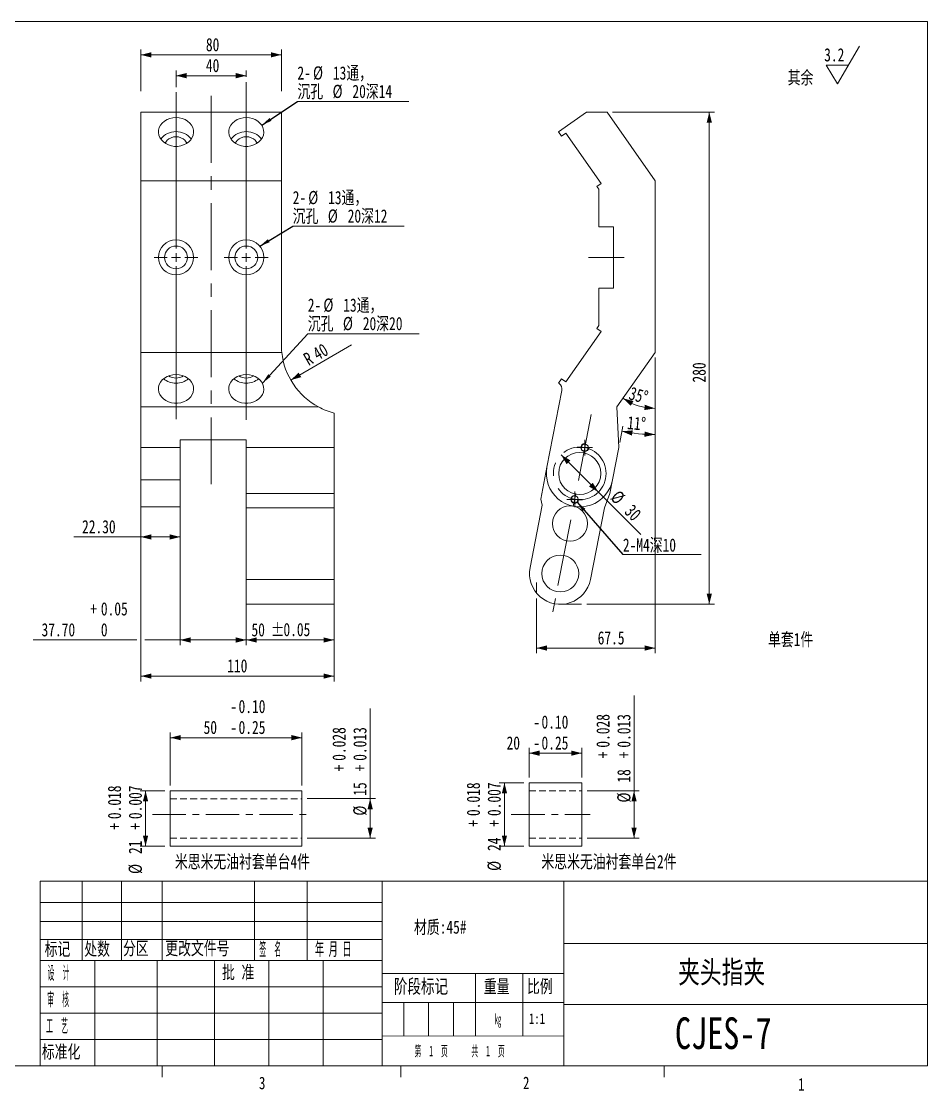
# Model space of a CAD drawing. Header units: millimetres. Extents: x 8 to 270, y 5 to 208.
# Drawn here: x 98 to 270, y 5.2 to 208.1 of the extents above; entities that cross this region are included whole.
import ezdxf

# ---------------------------------------------------------------- set-up
doc = ezdxf.new("R2010")
doc.units = ezdxf.units.MM
for name, pattern in [('CENTER', [10.16, 6.35, -1.27, 1.27, -1.27]), ('CENTERX2', [20.32, 12.7, -2.54, 2.54, -2.54]), ('HIDDEN', [1.905, 1.27, -0.635])]:
    doc.linetypes.add(name, pattern=pattern)
doc.styles.add('SLDTEXTSTYLE0', font='TXT', dxfattribs={"width": 0.75})
doc.styles.add('SLDTEXTSTYLE6', font='TXT', dxfattribs={"width": 0.5})
doc.styles.add('SLDTEXTSTYLE7', font='TXT', dxfattribs={"width": 0.375})
doc.styles.add('SLDTEXTSTYLE8', font='TXT', dxfattribs={"width": 0.458333})
doc.dimstyles.new('SLDDIMSTYLE0', dxfattribs={"dimtxt": 2.5, "dimasz": 2, "dimexe": 0, "dimexo": 0.0625, "dimtad": 1, "dimtoh": 1, "dimlfac": 2, "dimzin": 12, "dimdsep": 46, "dimtxsty": 'SLDTEXTSTYLE0', "dimsah": 1, "dimcen": 0.09, "dimadec": 0, "dimazin": 0, "dimtol": 1, "dimtp": -0.1, "dimtm": 0.25, "dimtfac": 1, "dimtofl": 0, "dimtmove": 0, "dimatfit": 3, "dimfxl": 1, "dimtolj": 1, "dimtzin": 0, "dimarcsym": 0})
doc.dimstyles.new('SLDDIMSTYLE1', dxfattribs={"dimtxt": 2.5, "dimasz": 2, "dimexe": 0, "dimexo": 0.0625, "dimtad": 1, "dimtoh": 1, "dimdec": 3, "dimlfac": 2, "dimzin": 12, "dimdsep": 46, "dimtxsty": 'SLDTEXTSTYLE0', "dimsah": 1, "dimcen": 0.09, "dimadec": 0, "dimazin": 0, "dimtol": 1, "dimtp": 0.018, "dimtm": -0.007, "dimtfac": 1, "dimtdec": 3, "dimtofl": 0, "dimtmove": 0, "dimatfit": 3, "dimfxl": 1, "dimtolj": 1, "dimarcsym": 0})
doc.dimstyles.new('SLDDIMSTYLE11', dxfattribs={"dimtxt": 2.5, "dimasz": 2, "dimexe": 0, "dimexo": 0.0625, "dimtad": 1, "dimtoh": 1, "dimlfac": 3, "dimzin": 4, "dimdsep": 46, "dimtxsty": 'SLDTEXTSTYLE0', "dimsah": 1, "dimcen": 0.09, "dimadec": 0, "dimazin": 0, "dimtfac": 1, "dimtofl": 0, "dimtmove": 0, "dimatfit": 3, "dimfxl": 1, "dimtolj": 1, "dimtzin": 12, "dimarcsym": 0})
doc.dimstyles.new('SLDDIMSTYLE15', dxfattribs={"dimtxt": 2.5, "dimasz": 2, "dimexe": 0, "dimexo": 0.0625, "dimtad": 1, "dimtoh": 1, "dimlfac": 3, "dimzin": 12, "dimdsep": 46, "dimtxsty": 'SLDTEXTSTYLE0', "dimsah": 1, "dimcen": 0.09, "dimadec": 0, "dimazin": 0, "dimtfac": 1, "dimtofl": 0, "dimtmove": 0, "dimatfit": 3, "dimfxl": 1, "dimtolj": 1, "dimtzin": 12, "dimarcsym": 0})
doc.dimstyles.new('SLDDIMSTYLE16', dxfattribs={"dimtxt": 2.5, "dimasz": 2, "dimexe": 0, "dimexo": 0.0625, "dimtad": 1, "dimtoh": 1, "dimlfac": 3, "dimzin": 4, "dimdsep": 46, "dimtxsty": 'SLDTEXTSTYLE0', "dimsah": 1, "dimcen": 0.09, "dimadec": 0, "dimazin": 0, "dimtol": 1, "dimtp": 0.05, "dimtfac": 1, "dimtofl": 0, "dimtmove": 0, "dimatfit": 3, "dimfxl": 1, "dimtolj": 1, "dimarcsym": 0})
doc.dimstyles.new('SLDDIMSTYLE17', dxfattribs={"dimtxt": 2, "dimasz": 2, "dimexe": 0, "dimexo": 0.0625, "dimgap": 0.5, "dimtad": 0, "dimtih": 1, "dimtoh": 1, "dimdec": 0, "dimzin": 0, "dimdsep": 46, "dimtxsty": 'Standard', "dimsah": 1, "dimcen": 0.09, "dimadec": 0, "dimazin": 0, "dimtfac": 1, "dimtdec": 0, "dimtofl": 0, "dimtmove": 0, "dimatfit": 3, "dimfxl": 1, "dimtolj": 1, "dimtzin": 0, "dimarcsym": 0})
doc.dimstyles.new('SLDDIMSTYLE18', dxfattribs={"dimtxt": 2.5, "dimasz": 2, "dimexe": 0, "dimexo": 0.0625, "dimtad": 1, "dimtoh": 1, "dimlfac": 3, "dimzin": 12, "dimdsep": 46, "dimtxsty": 'SLDTEXTSTYLE0', "dimsah": 1, "dimcen": 0.09, "dimadec": 0, "dimazin": 0, "dimtfac": 1, "dimtmove": 0, "dimatfit": 3, "dimfxl": 1, "dimtolj": 1, "dimtzin": 12, "dimarcsym": 0})
doc.dimstyles.new('SLDDIMSTYLE2', dxfattribs={"dimtxt": 2.5, "dimasz": 2, "dimexe": 0, "dimexo": 0.0625, "dimtad": 1, "dimtoh": 1, "dimdec": 3, "dimlfac": 2, "dimzin": 12, "dimdsep": 46, "dimtxsty": 'SLDTEXTSTYLE0', "dimsah": 1, "dimcen": 0.09, "dimadec": 0, "dimazin": 0, "dimtol": 1, "dimtp": 0.028, "dimtm": -0.013, "dimtfac": 1, "dimtdec": 3, "dimtofl": 0, "dimtmove": 0, "dimatfit": 3, "dimfxl": 1, "dimtolj": 1, "dimarcsym": 0})
doc.dimstyles.new('SLDDIMSTYLE3', dxfattribs={"dimtxt": 2.5, "dimasz": 2, "dimexe": 0, "dimexo": 0.0625, "dimtad": 1, "dimtoh": 1, "dimdec": 1, "dimlfac": 3, "dimzin": 12, "dimdsep": 46, "dimtxsty": 'SLDTEXTSTYLE0', "dimsah": 1, "dimcen": 0.09, "dimadec": 0, "dimazin": 0, "dimtfac": 1, "dimtdec": 1, "dimtofl": 0, "dimtmove": 0, "dimatfit": 3, "dimfxl": 1, "dimtolj": 1, "dimtzin": 12, "dimarcsym": 0})
doc.dimstyles.new('SLDDIMSTYLE5', dxfattribs={"dimtxt": 2.5, "dimasz": 2, "dimexe": 0, "dimexo": 0.0625, "dimtad": 1, "dimtoh": 1, "dimlfac": 3, "dimzin": 12, "dimdsep": 46, "dimtxsty": 'SLDTEXTSTYLE0', "dimsah": 1, "dimcen": 0.09, "dimadec": 0, "dimazin": 0, "dimtfac": 1, "dimtofl": 0, "dimtmove": 0, "dimatfit": 3, "dimfxl": 1, "dimtolj": 1, "dimtzin": 12, "dimarcsym": 0})
doc.dimstyles.new('SLDDIMSTYLE7', dxfattribs={"dimtxt": 2.5, "dimasz": 2, "dimexe": 0, "dimexo": 0.0625, "dimtad": 1, "dimtoh": 1, "dimdec": 4, "dimlfac": 3, "dimzin": 12, "dimdsep": 46, "dimtxsty": 'SLDTEXTSTYLE0', "dimsah": 1, "dimcen": 0.09, "dimazin": 0, "dimtfac": 1, "dimtofl": 0, "dimtmove": 0, "dimatfit": 3, "dimfxl": 1, "dimtolj": 1, "dimtzin": 12, "dimarcsym": 0})

# ---------------------------------------------------------------- blocks, each defined once
blk = doc.blocks.new('*D4')
at = {"color": 7, "linetype": 'Continuous', "lineweight": 0}
for p, q in [((126.22, 63.13), (126.22, 73.2)), ((151.22, 63.13), (151.22, 73.2)), ((126.22, 72.2), (151.22, 72.2))]:
    blk.add_line(p, q, dxfattribs=at)
for points in [[(126.22, 72.2), (128.22, 71.7), (128.22, 72.7)], [(151.22, 72.2), (149.22, 72.7), (149.22, 71.7)]]:
    blk.add_solid(points, dxfattribs=at)
at = {"color": 7, "linetype": 'Continuous', "lineweight": 0, "char_height": 2.5, "attachment_point": 1, "style": 'SLDTEXTSTYLE0'}
for s, insert in [('0.10', (139.19, 79.37)), ('-', (137.62, 79.37)), ('50', (132.55, 75.4)), ('0.25', (139.19, 75.4)), ('-', (137.62, 75.4))]:
    blk.add_mtext(s, dxfattribs=dict(at, insert=insert))
blk = doc.blocks.new('*D5')
at = {"color": 7, "linetype": 'Continuous', "lineweight": 0}
for p, q in [((125.22, 62.13), (120.53, 62.13)), ((121.53, 62.13), (121.53, 51.63)), ((125.22, 51.63), (120.53, 51.63))]:
    blk.add_line(p, q, dxfattribs=at)
for points in [[(121.53, 62.13), (121.03, 60.13), (122.03, 60.13)], [(121.53, 51.63), (122.03, 53.63), (121.03, 53.63)]]:
    blk.add_solid(points, dxfattribs=at)
at = {"color": 7, "linetype": 'Continuous', "lineweight": 0, "char_height": 2.5, "attachment_point": 1, "rotation": 90, "style": 'SLDTEXTSTYLE0'}
for s, insert in [('0.018', (114.37, 56.75)), ('0.007', (118.33, 56.75)), ('+', (114.37, 54.73)), ('+', (118.33, 54.73)), ('21', (118.33, 50.12)), ('%%c', (118.33, 46.35))]:
    blk.add_mtext(s, dxfattribs=dict(at, insert=insert))
blk = doc.blocks.new('*D6')
at = {"color": 7, "linetype": 'Continuous', "lineweight": 0}
for p, q in [((164.17, 60.63), (164.17, 77.71)), ((152.22, 60.63), (165.17, 60.63)), ((164.17, 60.63), (164.17, 53.13)), ((152.22, 53.13), (165.17, 53.13))]:
    blk.add_line(p, q, dxfattribs=at)
for points in [[(164.17, 60.63), (163.67, 58.63), (164.67, 58.63)], [(164.17, 53.13), (164.67, 55.13), (163.67, 55.13)]]:
    blk.add_solid(points, dxfattribs=at)
at = {"color": 7, "linetype": 'Continuous', "lineweight": 0, "char_height": 2.5, "attachment_point": 1, "rotation": 90, "style": 'SLDTEXTSTYLE0'}
for s, insert in [('0.028', (157.01, 67.81)), ('0.013', (160.97, 67.81)), ('+', (157.01, 65.79)), ('+', (160.97, 65.79)), ('15', (160.97, 61.18)), ('%%c', (160.97, 57.41))]:
    blk.add_mtext(s, dxfattribs=dict(at, insert=insert))
blk = doc.blocks.new('*D7')
at = {"color": 7, "linetype": 'Continuous', "lineweight": 0}
for p, q in [((194.35, 64.63), (194.35, 70.26)), ((194.35, 69.26), (204.35, 69.26)), ((204.35, 64.63), (204.35, 70.26))]:
    blk.add_line(p, q, dxfattribs=at)
for points in [[(194.35, 69.26), (196.35, 68.76), (196.35, 69.76)], [(204.35, 69.26), (202.35, 69.76), (202.35, 68.76)]]:
    blk.add_solid(points, dxfattribs=at)
at = {"color": 7, "linetype": 'Continuous', "lineweight": 0, "char_height": 2.5, "attachment_point": 1, "style": 'SLDTEXTSTYLE0'}
for s, insert in [('0.10', (196.7, 76.42)), ('-', (195.14, 76.42)), ('20', (190.07, 72.45)), ('-', (195.14, 72.45)), ('0.25', (196.7, 72.45))]:
    blk.add_mtext(s, dxfattribs=dict(at, insert=insert))
blk = doc.blocks.new('*D8')
at = {"color": 7, "linetype": 'Continuous', "lineweight": 0}
for p, q in [((193.35, 63.63), (188.66, 63.63)), ((189.66, 63.63), (189.66, 51.63)), ((193.35, 51.63), (188.66, 51.63))]:
    blk.add_line(p, q, dxfattribs=at)
for points in [[(189.66, 63.63), (189.16, 61.63), (190.16, 61.63)], [(189.66, 51.63), (190.16, 53.63), (189.16, 53.63)]]:
    blk.add_solid(points, dxfattribs=at)
at = {"color": 7, "linetype": 'Continuous', "lineweight": 0, "char_height": 2.5, "attachment_point": 1, "rotation": 90, "style": 'SLDTEXTSTYLE0'}
for s, insert in [('0.018', (182.5, 57.33)), ('0.007', (186.46, 57.33)), ('+', (182.5, 55.31)), ('+', (186.46, 55.31)), ('24', (186.46, 50.7)), ('%%c', (186.46, 46.93))]:
    blk.add_mtext(s, dxfattribs=dict(at, insert=insert))
blk = doc.blocks.new('*D9')
at = {"color": 7, "linetype": 'Continuous', "lineweight": 0}
for p, q in [((214.27, 62.13), (214.27, 80.2)), ((205.35, 62.13), (215.27, 62.13)), ((214.27, 62.13), (214.27, 53.13)), ((205.35, 53.13), (215.27, 53.13))]:
    blk.add_line(p, q, dxfattribs=at)
for points in [[(214.27, 62.13), (213.77, 60.13), (214.77, 60.13)], [(214.27, 53.13), (214.77, 55.13), (213.77, 55.13)]]:
    blk.add_solid(points, dxfattribs=at)
at = {"color": 7, "linetype": 'Continuous', "lineweight": 0, "char_height": 2.5, "attachment_point": 1, "rotation": 90, "style": 'SLDTEXTSTYLE0'}
for s, insert in [('0.028', (207.11, 70.3)), ('0.013', (211.08, 70.3)), ('+', (207.11, 68.29)), ('+', (211.08, 68.29)), ('18', (211.08, 63.67)), ('%%c', (211.08, 59.9))]:
    blk.add_mtext(s, dxfattribs=dict(at, insert=insert))
blk = doc.blocks.new('SW_NOTE_2')
at = {"color": 0, "linetype": 'Continuous', "lineweight": 0}
for p, q in [((9.42, 0.73), (13.63, 7.88)), ((9.42, 0.73), (7.31, 4.3)), ((11.52, 4.3), (7.31, 4.3))]:
    blk.add_line(p, q, dxfattribs=at)
at = {"color": 0, "linetype": 'Continuous', "lineweight": 0, "char_height": 2.5, "attachment_point": 1, "style": 'SLDTEXTSTYLE0'}
for s, insert in [('3.2', (6.92, 7.5)), ('其余', (0, 3.19))]:
    blk.add_mtext(s, dxfattribs=dict(at, insert=insert))
blk = doc.blocks.new('*D54')
at = {"color": 7, "linetype": 'Continuous', "lineweight": 0}
blk.add_line((149.1, 140.03), (160.65, 146.69), dxfattribs=at)
blk.add_solid([(149.1, 140.03), (151.09, 140.59), (150.59, 141.46)], dxfattribs=at)
at = {"color": 7, "linetype": 'Continuous', "lineweight": 0, "char_height": 2.5, "attachment_point": 1, "rotation": 30, "style": 'SLDTEXTSTYLE0'}
for s, insert in [('40', (153, 145.86)), ('R', (151.25, 144.85))]:
    blk.add_mtext(s, dxfattribs=dict(at, insert=insert))
blk = doc.blocks.new('*D55')
at = {"color": 7, "linetype": 'Continuous', "lineweight": 0}
for p, q in [((120.65, 194.84), (120.65, 202.73)), ((147.32, 201.73), (120.65, 201.73)), ((147.32, 194.84), (147.32, 202.73))]:
    blk.add_line(p, q, dxfattribs=at)
for points in [[(120.65, 201.73), (122.65, 201.23), (122.65, 202.23)], [(147.32, 201.73), (145.32, 202.23), (145.32, 201.23)]]:
    blk.add_solid(points, dxfattribs=at)
at = {"color": 7, "linetype": 'Continuous', "lineweight": 0, "insert": (132.99, 204.92), "char_height": 2.5, "attachment_point": 1, "style": 'SLDTEXTSTYLE0'}
blk.add_mtext('80', dxfattribs=at)
blk = doc.blocks.new('*D56')
at = {"color": 7, "linetype": 'Continuous', "lineweight": 0}
for p, q in [((140.65, 101.22), (140.65, 89.73)), ((157.32, 101.22), (157.32, 89.73)), ((140.65, 90.73), (157.32, 90.73))]:
    blk.add_line(p, q, dxfattribs=at)
for points in [[(140.65, 90.73), (142.65, 90.23), (142.65, 91.23)], [(157.32, 90.73), (155.32, 91.23), (155.32, 90.23)]]:
    blk.add_solid(points, dxfattribs=at)
at = {"color": 7, "linetype": 'Continuous', "lineweight": 0, "char_height": 2.5, "attachment_point": 1, "style": 'SLDTEXTSTYLE0'}
for s, insert in [('50', (141.64, 93.92)), ('%%p', (145.33, 93.92)), ('0.05', (147.71, 93.96))]:
    blk.add_mtext(s, dxfattribs=dict(at, insert=insert))
blk = doc.blocks.new('*D57')
at = {"color": 7, "linetype": 'Continuous', "lineweight": 0}
for p, q in [((128.09, 120.11), (128.09, 89.73)), ((140.65, 117.49), (140.65, 89.73)), ((119.89, 90.73), (100.21, 90.73)), ((128.09, 90.73), (121.41, 90.73)), ((128.09, 90.73), (140.65, 90.73))]:
    blk.add_line(p, q, dxfattribs=at)
for points in [[(128.09, 90.73), (130.09, 90.23), (130.09, 91.23)], [(140.65, 90.73), (138.65, 91.23), (138.65, 90.23)]]:
    blk.add_solid(points, dxfattribs=at)
at = {"color": 7, "linetype": 'Continuous', "lineweight": 0, "char_height": 2.5, "attachment_point": 1, "style": 'SLDTEXTSTYLE0'}
for s, insert in [('+', (111.03, 97.89)), ('0.05', (113.05, 97.89)), ('37.70', (101.79, 93.92)), ('0', (113.05, 93.92))]:
    blk.add_mtext(s, dxfattribs=dict(at, insert=insert))
blk = doc.blocks.new('*D58')
at = {"color": 7, "linetype": 'Continuous', "lineweight": 0}
for p, q in [((120.65, 120.11), (120.65, 82.88)), ((157.32, 117.49), (157.32, 82.88)), ((120.65, 83.88), (157.32, 83.88))]:
    blk.add_line(p, q, dxfattribs=at)
for points in [[(120.65, 83.88), (122.65, 83.38), (122.65, 84.38)], [(157.32, 83.88), (155.32, 84.38), (155.32, 83.38)]]:
    blk.add_solid(points, dxfattribs=at)
at = {"color": 7, "linetype": 'Continuous', "lineweight": 0, "insert": (137.04, 87.08), "char_height": 2.5, "attachment_point": 1, "style": 'SLDTEXTSTYLE0'}
blk.add_mtext('110', dxfattribs=at)
blk = doc.blocks.new('*D59')
at = {"color": 7, "linetype": 'Continuous', "lineweight": 0}
for p, q in [((127.32, 195.63), (127.32, 198.78)), ((140.65, 197.56), (140.65, 198.78)), ((127.32, 197.78), (140.65, 197.78))]:
    blk.add_line(p, q, dxfattribs=at)
for points in [[(127.32, 197.78), (129.32, 197.28), (129.32, 198.28)], [(140.65, 197.78), (138.65, 198.28), (138.65, 197.28)]]:
    blk.add_solid(points, dxfattribs=at)
at = {"color": 7, "linetype": 'Continuous', "lineweight": 0, "insert": (132.99, 200.97), "char_height": 2.5, "attachment_point": 1, "style": 'SLDTEXTSTYLE0'}
blk.add_mtext('40', dxfattribs=at)
blk = doc.blocks.new('*D60')
at = {"color": 7, "linetype": 'Continuous', "lineweight": 0}
for p, q in [((120.65, 120.11), (120.65, 109.27)), ((128.09, 120.11), (128.09, 109.27)), ((120.65, 110.27), (107.89, 110.27)), ((120.65, 110.27), (128.09, 110.27))]:
    blk.add_line(p, q, dxfattribs=at)
for points in [[(120.65, 110.27), (122.65, 109.77), (122.65, 110.77)], [(128.09, 110.27), (126.09, 110.77), (126.09, 109.77)]]:
    blk.add_solid(points, dxfattribs=at)
at = {"color": 7, "linetype": 'Continuous', "lineweight": 0, "insert": (109.48, 113.47), "char_height": 2.5, "attachment_point": 1, "style": 'SLDTEXTSTYLE0'}
blk.add_mtext('22.30', dxfattribs=at)
blk = doc.blocks.new('SW_NOTE_3')
at = {"color": 0, "linetype": 'Continuous', "lineweight": 0}
for p, q in [((0, 0), (21.16, 0)), ((21.16, 0), (0, 0)), ((0, 0), (21.16, 0)), ((21.16, 0), (0, 0)), ((0, 0), (21.16, 0)), ((21.16, 0), (0, 0))]:
    blk.add_line(p, q, dxfattribs=at)
at = {"color": 0, "linetype": 'Continuous', "lineweight": 0, "char_height": 2.5, "attachment_point": 1, "style": 'SLDTEXTSTYLE0'}
for s, insert in [('2-', (0, 6.69, 12.91)), ('%%c', (2.96, 6.69, 12.91)), ('13通，', (6.73, 6.69, 12.91)), ('沉孔', (0, 3.19, 12.91)), ('%%c', (6.67, 3.19, 12.91)), ('20深12', (10.44, 3.19, 12.91))]:
    blk.add_mtext(s, dxfattribs=dict(at, insert=insert))
blk = doc.blocks.new('SW_NOTE_4')
at = {"color": 0, "linetype": 'Continuous', "lineweight": 0}
for p, q in [((0, 0), (21.16, 0)), ((21.16, 0), (0, 0)), ((0, 0), (21.16, 0)), ((21.16, 0), (0, 0)), ((0, 0), (21.16, 0)), ((21.16, 0), (0, 0))]:
    blk.add_line(p, q, dxfattribs=at)
at = {"color": 0, "linetype": 'Continuous', "lineweight": 0, "char_height": 2.5, "attachment_point": 1, "style": 'SLDTEXTSTYLE0'}
for s, insert in [('2-', (0, 6.69, 3.53)), ('%%c', (2.96, 6.69, 3.53)), ('13通，', (6.73, 6.69, 3.53)), ('沉孔', (0, 3.19, 3.53)), ('%%c', (6.67, 3.19, 3.53)), ('20深14', (10.44, 3.19, 3.53))]:
    blk.add_mtext(s, dxfattribs=dict(at, insert=insert))
blk = doc.blocks.new('SW_NOTE_5')
at = {"color": 0, "linetype": 'Continuous', "lineweight": 0}
for p, q in [((0, 0), (21.16, 0)), ((21.16, 0), (0, 0)), ((0, 0), (21.16, 0)), ((21.16, 0), (0, 0)), ((0, 0), (21.16, 0)), ((21.16, 0), (0, 0))]:
    blk.add_line(p, q, dxfattribs=at)
at = {"color": 0, "linetype": 'Continuous', "lineweight": 0, "char_height": 2.5, "attachment_point": 1, "style": 'SLDTEXTSTYLE0'}
for s, insert in [('2-', (0, 6.69, 6.82)), ('%%c', (2.96, 6.69, 6.82)), ('13通，', (6.73, 6.69, 6.82)), ('沉孔', (0, 3.19, 6.82)), ('%%c', (6.67, 3.19, 6.82)), ('20深20', (10.44, 3.19, 6.82))]:
    blk.add_mtext(s, dxfattribs=dict(at, insert=insert))
blk = doc.blocks.new('SW_CENTERMARKSYMBOL_0')
at = {"color": 0, "linetype": 'Continuous', "lineweight": 0}
for p, q in [((0, 1.67), (0, 33.26)), ((-1.67, 0), (-4.17, 0)), ((0, 0), (-0.83, 0)), ((0, 0), (0, 0.83)), ((0, 0), (0, -0.83)), ((0, 0), (0.83, 0)), ((1.67, 0), (4.17, 0)), ((0, -1.67), (0, -30.8))]:
    blk.add_line(p, q, dxfattribs=at)
blk = doc.blocks.new('SW_CENTERMARKSYMBOL_1')
at = {"color": 0, "linetype": 'Continuous', "lineweight": 0}
for p, q in [((0, 1.67), (0, 31.32)), ((-1.67, 0), (-4.17, 0)), ((0, 0), (-0.83, 0)), ((0, 0), (0, 0.83)), ((0, 0), (0, -0.83)), ((0, 0), (0.83, 0)), ((1.67, 0), (4.17, 0)), ((0, -1.67), (0, -30.68))]:
    blk.add_line(p, q, dxfattribs=at)
blk = doc.blocks.new('*D66')
at = {"color": 7, "linetype": 'Continuous', "lineweight": 0}
for q in [(200.42, 125.85), (215.56, 110.71)]:
    blk.add_line((207.49, 118.78), q, dxfattribs=at)
for points in [[(200.42, 125.85), (201.48, 124.08), (202.19, 124.79)], [(207.49, 118.78), (206.43, 120.55), (205.73, 119.84)]]:
    blk.add_solid(points, dxfattribs=at)
at = {"color": 7, "linetype": 'Continuous', "lineweight": 0, "char_height": 2.5, "attachment_point": 1, "rotation": 315, "style": 'SLDTEXTSTYLE0'}
for s, insert in [('%%c', (211.4, 119.35)), ('30', (214.06, 116.68))]:
    blk.add_mtext(s, dxfattribs=dict(at, insert=insert))
blk = doc.blocks.new('*D67')
at = {"color": 7, "linetype": 'Continuous', "lineweight": 0}
for p, q in [((218.26, 144.29), (218.26, 88.2)), ((195.77, 98.62), (195.77, 88.2)), ((218.26, 89.2), (195.77, 89.2))]:
    blk.add_line(p, q, dxfattribs=at)
for points in [[(195.77, 89.2), (197.77, 88.7), (197.77, 89.7)], [(218.26, 89.2), (216.26, 89.7), (216.26, 88.7)]]:
    blk.add_solid(points, dxfattribs=at)
at = {"color": 7, "linetype": 'Continuous', "lineweight": 0, "insert": (207.36, 92.39), "char_height": 2.5, "attachment_point": 1, "style": 'SLDTEXTSTYLE0'}
blk.add_mtext('67.5', dxfattribs=at)
blk = doc.blocks.new('*D68')
at = {"color": 7, "linetype": 'Continuous', "lineweight": 0}
for p, q in [((210.16, 190.84), (229.55, 190.84)), ((228.55, 190.84), (228.55, 97.5)), ((205.3, 97.5), (229.55, 97.5))]:
    blk.add_line(p, q, dxfattribs=at)
for points in [[(228.55, 190.84), (228.05, 188.84), (229.05, 188.84)], [(228.55, 97.5), (229.05, 99.5), (228.05, 99.5)]]:
    blk.add_solid(points, dxfattribs=at)
at = {"color": 7, "linetype": 'Continuous', "lineweight": 0, "insert": (225.36, 139.57), "char_height": 2.5, "attachment_point": 1, "rotation": 90, "style": 'SLDTEXTSTYLE0'}
blk.add_mtext('280', dxfattribs=at)
blk = doc.blocks.new('*D69')
at = {"color": 7, "linetype": 'Continuous', "lineweight": 0}
for p, q in [((218.26, 144.29), (218.26, 128.71)), ((211.56, 128.22), (212.16, 131.3))]:
    blk.add_line(p, q, dxfattribs=at)
blk.add_arc((218.26, 162.69), 32.98, 259, 270, dxfattribs=at)
for points in [[(211.96, 130.32), (213.86, 129.5), (214.02, 130.49)], [(218.26, 129.71), (216.27, 130.27), (216.24, 129.27)]]:
    blk.add_solid(points, dxfattribs=at)
at = {"color": 7, "linetype": 'Continuous', "lineweight": 0, "insert": (213.12, 133.24), "char_height": 2.5, "attachment_point": 1, "rotation": 354.921, "style": 'SLDTEXTSTYLE0'}
blk.add_mtext('11°', dxfattribs=at)
blk = doc.blocks.new('*D70')
at = {"color": 7, "linetype": 'Continuous', "lineweight": 0}
blk.add_line((218.26, 144.29), (218.26, 133.66), dxfattribs=at)
blk.add_arc((218.26, 145.29), 10.63, 235, 270, dxfattribs=at)
for points in [[(212.16, 136.59), (213.65, 135.16), (214.15, 136.03)], [(218.26, 134.66), (216.31, 135.35), (216.22, 134.35)]]:
    blk.add_solid(points, dxfattribs=at)
at = {"color": 7, "linetype": 'Continuous', "lineweight": 0, "insert": (213.8, 138.83), "char_height": 2.5, "attachment_point": 1, "rotation": 344.0568, "style": 'SLDTEXTSTYLE0'}
blk.add_mtext('35°', dxfattribs=at)
blk = doc.blocks.new('SW_NOTE_6')
at = {"color": 0, "linetype": 'Continuous', "lineweight": 0}
for p, q in [((0, 0), (14.89, 0)), ((14.89, 0), (0, 0)), ((0, 0), (14.89, 0)), ((14.89, 0), (0, 0)), ((0, 0), (14.89, 0)), ((14.89, 0), (0, 0))]:
    blk.add_line(p, q, dxfattribs=at)
at = {"color": 0, "linetype": 'Continuous', "lineweight": 0, "insert": (0, 3.02, 18.33), "char_height": 2.5, "attachment_point": 1, "style": 'SLDTEXTSTYLE0'}
blk.add_mtext('2-M4深10', dxfattribs=at)
blk = doc.blocks.new('SW_CENTERMARKSYMBOL_2')
at = {"color": 0, "linetype": 'Continuous', "lineweight": 0}
for p, q in [((-0.83, 0), (-1.5, 0)), ((0, 0), (-0.83, 0)), ((0, 0.83), (0, 1.5)), ((0, 0), (0, 0.83)), ((0, 0), (0, -0.83)), ((0, 0), (0.83, 0)), ((0.83, 0), (1.5, 0)), ((0, -0.83), (0, -1.5))]:
    blk.add_line(p, q, dxfattribs=at)
blk = doc.blocks.new('SW_CENTERMARKSYMBOL_3')
at = {"color": 0, "linetype": 'Continuous', "lineweight": 0}
for p, q in [((-0.83, 0), (-1.5, 0)), ((0, 0), (-0.83, 0)), ((0, 0.83), (0, 1.5)), ((0, 0), (0, 0.83)), ((0, 0), (0, -0.83)), ((0, 0), (0.83, 0)), ((0.83, 0), (1.5, 0)), ((0, -0.83), (0, -1.5))]:
    blk.add_line(p, q, dxfattribs=at)

msp = doc.modelspace()

# ---------------------------------------------------------------- linework, layer by layer
at = {"color": 7, "linetype": 'Continuous', "lineweight": 0}
for p, q in [((8.380146, 208.078659), (270.000146, 208.078659)), ((270.000146, 9.958659), (270.000146, 208.078659)), ((195.768441, 99.624826), (195.768441, 101.659866)), ((200.268441, 97.503336), (204.295352, 97.503336)), ((194.353458, 63.627229), (194.353458, 51.627229)), ((194.353458, 63.627229), (204.353458, 63.627229)), ((204.353458, 63.627229), (204.353458, 51.627229)), ((126.223592, 62.127229), (126.223592, 51.627229)), ((126.223592, 62.127229), (151.223592, 62.127229)), ((151.223592, 62.127229), (151.223592, 51.627229)), ((126.223592, 51.627229), (151.223592, 51.627229)), ((194.353458, 51.627229), (204.353458, 51.627229)), ((101.497886, 44.958659), (270.000146, 44.958659)), ((101.497886, 9.958659), (101.497886, 44.958659)), ((109.490574, 44.958659), (109.490574, 29.958659)), ((116.954507, 44.958659), (116.954507, 29.958659)), ((124.689856, 44.958659), (124.689856, 29.958659)), ((142.196173, 29.958659), (142.196173, 44.958659)), ((152.238556, 44.958659), (152.238556, 29.958659)), ((166.480025, 44.958659), (166.480025, 9.958659)), ((200.962735, 44.958659), (200.962735, 9.958659)), ((128.618609, 40.912902), (101.497886, 40.912902)), ((128.618609, 40.912902), (166.480025, 40.912902)), ((128.618609, 37.354046), (101.497886, 37.354046)), ((128.618609, 37.354046), (166.480025, 37.354046)), ((128.618609, 33.922291), (101.497886, 33.922291)), ((128.618609, 33.922291), (166.480025, 33.922291)), ((270.000146, 33.158659), (200.962735, 33.158659)), ((142.196173, 29.958659), (101.497886, 29.958659)), ((111.933316, 29.958659), (111.933316, 9.958659)), ((123.739901, 29.958659), (123.739901, 9.958659)), ((134.596532, 29.958659), (134.596532, 9.958659)), ((142.196173, 29.958659), (166.480025, 29.958659)), ((144.91033, 29.958659), (144.91033, 9.958659)), ((155.224129, 29.958659), (155.224129, 9.958659)), ((200.962735, 27.458659), (166.480025, 27.458659)), ((184.141346, 27.458659), (184.141346, 15.587181)), ((193.128765, 27.458659), (193.128765, 15.56405)), ((134.596532, 24.958659), (101.497886, 24.958659)), ((144.91033, 24.958659), (134.596532, 24.958659)), ((155.224129, 24.958659), (144.91033, 24.958659)), ((155.224129, 24.958659), (166.480025, 24.958659)), ((200.962735, 21.958659), (166.480025, 21.958659)), ((170.555714, 21.958659), (170.555714, 15.622145)), ((175.258433, 21.958659), (175.258433, 15.610042)), ((179.961152, 21.958659), (179.961152, 15.597939)), ((200.962735, 21.558659), (270.000146, 21.558659)), ((134.596532, 19.958659), (101.497886, 19.958659)), ((144.91033, 19.958659), (134.596532, 19.958659)), ((155.224129, 19.958659), (144.91033, 19.958659)), ((155.224129, 19.958659), (166.480025, 19.958659)), ((134.596532, 14.958659), (101.497886, 14.958659)), ((144.91033, 14.958659), (134.596532, 14.958659)), ((155.224129, 14.958659), (144.91033, 14.958659)), ((155.224129, 14.958659), (166.480025, 14.958659)), ((200.962735, 15.543889), (166.480025, 15.632634)), ((270.000146, 9.958659), (8.380146, 9.958659)), ((71.654278, 9.958659), (166.480025, 9.958659)), ((124.689856, 9.958659), (124.689856, 7.804759)), ((169.981296, 9.958659), (169.981296, 7.804759)), ((219.987546, 9.958659), (219.987546, 7.804759))]:
    msp.add_line(p, q, dxfattribs=at)
at = {"color": 7, "linetype": 'CENTERX2', "lineweight": 0}
for p, q in [((133.985038, 193.925977), (133.985038, 118.595982)), ((212.391459, 163.301805), (205.591459, 163.301805)), ((206.127489, 133.478858), (198.743914, 95.493658))]:
    msp.add_line(p, q, dxfattribs=at)
at = {"color": 7, "linetype": 'Continuous', "lineweight": 15}
for p, q in [((120.651704, 190.836669), (120.651704, 177.843886)), ((147.318371, 190.836669), (120.651704, 190.836669)), ((147.318371, 190.836669), (147.318371, 177.843886)), ((199.943774, 187.146173), (205.214348, 190.836669)), ((209.160482, 190.836669), (205.214348, 190.836669)), ((209.160482, 190.836669), (218.258126, 177.843886)), ((200.51735, 186.327021), (199.943774, 187.146173)), ((201.336502, 186.900598), (200.51735, 186.327021)), ((208.028227, 177.343824), (201.336502, 186.900598)), ((147.318371, 177.843886), (120.651704, 177.843886)), ((120.651704, 177.843886), (120.651704, 145.294711)), ((147.318371, 177.843886), (147.318371, 146.691743)), ((207.209075, 176.770247), (208.028227, 177.343824)), ((207.591459, 176.224146), (207.209075, 176.770247)), ((218.258126, 177.843886), (218.258126, 145.294711)), ((207.591459, 169.135139), (207.591459, 176.224146)), ((207.591459, 169.135139), (210.391459, 169.135139)), ((210.391459, 169.135139), (210.391459, 157.468472)), ((207.591459, 150.379465), (207.591459, 157.468472)), ((210.391459, 157.468472), (207.591459, 157.468472)), ((207.209075, 149.833364), (207.591459, 150.379465)), ((201.336502, 139.703013), (208.028227, 149.259787)), ((208.028227, 149.259787), (207.209075, 149.833364)), ((147.391762, 145.294711), (120.651704, 145.294711)), ((120.651704, 145.294711), (120.651704, 134.928951)), ((218.258126, 145.294711), (210.999943, 134.928951)), ((199.943774, 139.457438), (200.51735, 140.27659)), ((200.51735, 140.27659), (201.336502, 139.703013)), ((197.740443, 123.523251), (200.56542, 138.056501)), ((200.021353, 139.403116), (199.943774, 139.457438)), ((154.373607, 134.928951), (120.651704, 134.928951)), ((120.651704, 134.928951), (120.651704, 127.237617)), ((210.999943, 134.928951), (211.366187, 127.237617)), ((157.318371, 133.781798), (157.318371, 127.237617)), ((128.085038, 128.698357), (140.651704, 128.698357)), ((128.085038, 127.237617), (128.085038, 128.698357)), ((140.651704, 128.698357), (140.651704, 127.237617)), ((128.085038, 127.237617), (120.651704, 127.237617)), ((120.651704, 127.237617), (120.651704, 121.106338)), ((128.085038, 121.106338), (128.085038, 127.237617)), ((157.318371, 127.237617), (140.651704, 127.237617)), ((140.651704, 127.237617), (140.651704, 118.488665)), ((157.318371, 127.237617), (157.318371, 118.488665)), ((211.366187, 127.237617), (210.174387, 121.106338)), ((196.558825, 117.444352), (197.740443, 123.523251)), ((120.651704, 121.106338), (128.085038, 121.106338)), ((120.651704, 115.981461), (120.651704, 121.106338)), ((128.085038, 121.106338), (128.085038, 115.981461)), ((210.174387, 121.106338), (209.665563, 118.488665)), ((140.651704, 118.488665), (157.318371, 118.488665)), ((140.651704, 115.800527), (140.651704, 118.488665)), ((157.318371, 118.488665), (157.318371, 115.800527)), ((208.633684, 115.800527), (209.665563, 118.488665)), ((120.651704, 115.981461), (128.085038, 115.981461)), ((157.318371, 115.800527), (140.651704, 115.800527)), ((140.651704, 102.223616), (140.651704, 115.800527)), ((157.318371, 102.223616), (157.318371, 115.800527)), ((196.844529, 116.298455), (194.542283, 104.449721)), ((196.558825, 117.444352), (196.844529, 116.298455)), ((205.9946, 102.223616), (208.633684, 115.800527)), ((157.318371, 102.223616), (140.651704, 102.223616)), ((140.651704, 97.503336), (140.651704, 102.223616)), ((157.318371, 97.503336), (157.318371, 102.223616)), ((140.651704, 97.503336), (157.318371, 97.503336))]:
    msp.add_line(p, q, dxfattribs=at)
at = {"color": 7, "linetype": 'HIDDEN', "lineweight": 0}
for p, q in [((194.353458, 62.127229), (204.353458, 62.127229)), ((126.223592, 60.627229), (151.223592, 60.627229)), ((126.223592, 53.127229), (151.223592, 53.127229)), ((194.353458, 53.127229), (204.353458, 53.127229))]:
    msp.add_line(p, q, dxfattribs=at)
at = {"color": 7, "linetype": 'CENTER', "lineweight": 0}
for p, q in [((122.820993, 57.627229), (152.645355, 57.627229)), ((190.950859, 57.627229), (205.950859, 57.627229))]:
    msp.add_line(p, q, dxfattribs=at)
at = {"color": 7, "linetype": 'Continuous', "lineweight": 15, "flags": 128}
for points in [[(127.318371, 189.823713), (126.723181, 189.779833), (126.147122, 189.649602), (125.608707, 189.437207), (125.125242, 189.149473), (124.712266, 188.79565), (124.383053, 188.387108), (124.148183, 187.936979), (124.015205, 187.459731), (123.988394, 186.970703), (124.068611, 186.485611), (124.253278, 186.020049), (124.53646, 185.588978), (124.909055, 185.206255), (125.359087, 184.88418), (125.872092, 184.633105), (126.431581, 184.461099), (127.019573, 184.373692), (127.617169, 184.373692), (128.20516, 184.461099), (128.76465, 184.633105), (129.277655, 184.88418), (129.727687, 185.206255), (130.100282, 185.588978), (130.383464, 186.020049), (130.568131, 186.485611), (130.648348, 186.970703), (130.621537, 187.459731), (130.488559, 187.936979), (130.253689, 188.387108), (129.924476, 188.79565), (129.5115, 189.149473), (129.028035, 189.437207), (128.48962, 189.649602), (127.913561, 189.779833), (127.318371, 189.823713)], [(140.651704, 189.823713), (140.056515, 189.779833), (139.480455, 189.649602), (138.94204, 189.437207), (138.458575, 189.149473), (138.045599, 188.79565), (137.716386, 188.387108), (137.481516, 187.936979), (137.348538, 187.459731), (137.321727, 186.970703), (137.401945, 186.485611), (137.586612, 186.020049), (137.869793, 185.588978), (138.242388, 185.206255), (138.69242, 184.88418), (139.205425, 184.633105), (139.764915, 184.461099), (140.352907, 184.373692), (140.950502, 184.373692), (141.538494, 184.461099), (142.097983, 184.633105), (142.610988, 184.88418), (143.06102, 185.206255), (143.433615, 185.588978), (143.716797, 186.020049), (143.901464, 186.485611), (143.981681, 186.970703), (143.95487, 187.459731), (143.821893, 187.936979), (143.587023, 188.387108), (143.257809, 188.79565), (142.844833, 189.149473), (142.361369, 189.437207), (141.822954, 189.649602), (141.246894, 189.779833), (140.651704, 189.823713)], [(125.252122, 184.950575), (125.366272, 185.186586), (125.624403, 185.523104), (125.967476, 185.804134), (126.37829, 186.015582), (126.836242, 186.146847), (127.318371, 186.191346), (127.8005, 186.146847), (128.258452, 186.015582), (128.669266, 185.804134), (129.012339, 185.523104), (129.27047, 185.186586), (129.38462, 184.950575)], [(138.585455, 184.950575), (138.699605, 185.186586), (138.957736, 185.523104), (139.30081, 185.804134), (139.711623, 186.015582), (140.169576, 186.146847), (140.651704, 186.191346), (141.133833, 186.146847), (141.591786, 186.015582), (142.002599, 185.804134), (142.345672, 185.523104), (142.603803, 185.186586), (142.717953, 184.950575)], [(127.318371, 141.100957), (126.723181, 141.057076), (126.147122, 140.926845), (125.608707, 140.71445), (125.125242, 140.426717), (124.712266, 140.072893), (124.383053, 139.664351), (124.148183, 139.214223), (124.015205, 138.736975), (123.988394, 138.247946), (124.068611, 137.762855), (124.253278, 137.297292), (124.53646, 136.866222), (124.909055, 136.483499), (125.359087, 136.161423), (125.872092, 135.910348), (126.431581, 135.738343), (127.019573, 135.650935), (127.617169, 135.650935), (128.20516, 135.738343), (128.76465, 135.910348), (129.277655, 136.161423), (129.727687, 136.483499), (130.100282, 136.866222), (130.383464, 137.297292), (130.568131, 137.762855), (130.648348, 138.247946), (130.621537, 138.736975), (130.488559, 139.214223), (130.253689, 139.664351), (129.924476, 140.072893), (129.5115, 140.426717), (129.028035, 140.71445), (128.48962, 140.926845), (127.913561, 141.057076), (127.318371, 141.100957)], [(140.651704, 141.100957), (140.056515, 141.057076), (139.480455, 140.926845), (138.94204, 140.71445), (138.458575, 140.426717), (138.045599, 140.072893), (137.716386, 139.664351), (137.481516, 139.214223), (137.348538, 138.736975), (137.321727, 138.247946), (137.401945, 137.762855), (137.586612, 137.297292), (137.869793, 136.866222), (138.242388, 136.483499), (138.69242, 136.161423), (139.205425, 135.910348), (139.764915, 135.738343), (140.352907, 135.650935), (140.950502, 135.650935), (141.538494, 135.738343), (142.097983, 135.910348), (142.610988, 136.161423), (143.06102, 136.483499), (143.433615, 136.866222), (143.716797, 137.297292), (143.901464, 137.762855), (143.981681, 138.247946), (143.95487, 138.736975), (143.821893, 139.214223), (143.587023, 139.664351), (143.257809, 140.072893), (142.844833, 140.426717), (142.361369, 140.71445), (141.822954, 140.926845), (141.246894, 141.057076), (140.651704, 141.100957)]]:
    msp.add_lwpolyline(points, dxfattribs=at)
at = {"color": 7, "linetype": 'Continuous', "lineweight": 15}
for centre, radius in [((127.318371, 163.301805), 3.333333), ((140.651704, 163.301805), 3.333333), ((127.318371, 163.301805), 2.166667), ((140.651704, 163.301805), 2.166667), ((204.91146, 127.22293), 0.666667), ((203.957415, 122.314794), 4), ((203.00337, 117.406659), 0.666667), ((202.112928, 112.825732), 3.333333), ((200.268441, 103.336669), 3.5)]:
    msp.add_circle(centre, radius, dxfattribs=at)
at = {"color": 7, "linetype": 'CENTERX2', "lineweight": 0}
msp.add_circle((203.957415, 122.314794), 5, dxfattribs=at)
at = {"color": 7, "linetype": 'Continuous', "lineweight": 15}
for centre, radius, start, end in [((127.318371, 183.50518), 3.674618, 37.75032586, 142.24967414), ((140.651704, 183.50518), 3.674618, 37.75032586, 142.24967414), ((160.651704, 146.691743), 13.333333, 180, 186.01434195), ((160.651704, 146.691743), 13.333333, 186.01434195, 241.9100379), ((127.264508, 143.17577), 3.712375, 231.20502746, 270.83134149), ((127.286914, 142.856064), 2.436804, 235.6022065, 270.73966728), ((127.349828, 142.856064), 2.436804, 269.26033272, 304.3977935), ((127.381735, 143.148151), 3.68491, 269.01472431, 308.94890674), ((140.597841, 143.17577), 3.712375, 231.20502746, 270.83134149), ((140.620247, 142.856064), 2.436804, 235.6022065, 270.73966728), ((140.683162, 142.856064), 2.436804, 269.26033272, 304.3977935), ((140.715068, 143.148151), 3.68491, 269.01472431, 308.94890674), ((199.256584, 138.310913), 1.333333, 349, 55), ((160.651704, 146.691743), 13.333333, 241.9100379, 255.52248781), ((203.957415, 122.314794), 6.333333, 169, 349), ((200.268441, 103.336669), 5.833333, 169, 349)]:
    msp.add_arc(centre, radius, start, end, dxfattribs=at)
at = {"color": 7, "linetype": 'Continuous', "lineweight": 0}
for centre, radius, end in [((204.91146, 127.22293), 0.750781, 0), ((203.00337, 117.406659), 0.73858, 353.23561058)]:
    msp.add_arc(centre, radius, 90, end, dxfattribs=at)

# ---------------------------------------------------------------- block references
for name, p in [('SW_NOTE_2', (243.440988, 195.488813)), ('SW_NOTE_4', (150.364551, 192.858191)), ('SW_CENTERMARKSYMBOL_0', (140.651704, 163.301805)), ('SW_CENTERMARKSYMBOL_1', (127.318371, 163.301805)), ('SW_NOTE_3', (149.46494, 169.218918)), ('SW_NOTE_5', (152.333721, 148.817875)), ('SW_CENTERMARKSYMBOL_2', (204.91146, 127.22293)), ('SW_CENTERMARKSYMBOL_3', (203.00337, 117.406659)), ('SW_NOTE_6', (212.145867, 106.96915))]:
    msp.add_blockref(name, p, dxfattribs=at)

# ---------------------------------------------------------------- texts
at = {"color": 7, "linetype": 'Continuous', "lineweight": 0, "attachment_point": 1}
for s, insert, char_height, style in [('单套1件', (239.700693, 92.078351), 2.5, 'SLDTEXTSTYLE0'), ('米思米无油衬套单台4件', (127.099842, 49.940688), 2.5, 'SLDTEXTSTYLE0'), ('米思米无油衬套单台2件', (196.68325, 49.940688), 2.5, 'SLDTEXTSTYLE0'), ('材质:45#', (172.493521, 37.516675), 2.5, 'SLDTEXTSTYLE0'), ('标记', (102.377174, 33.363282), 2.5, 'SLDTEXTSTYLE0'), ('处数', (109.907455, 33.391435), 2.5, 'SLDTEXTSTYLE0'), ('分区', (117.257592, 33.484998), 2.5, 'SLDTEXTSTYLE0'), ('更改文件号', (125.270944, 33.49579), 2.5, 'SLDTEXTSTYLE0'), ('签  名', (143.129011, 33.345424), 2.5, 'SLDTEXTSTYLE7'), ('年 月 日', (153.684728, 33.363069), 2.5, 'SLDTEXTSTYLE6'), ('夹头指夹', (222.644557, 29.864455), 4.2333333, 'SLDTEXTSTYLE0'), ('设  计', (102.929102, 28.859585), 2.5, 'SLDTEXTSTYLE7'), ('批 准', (136.036206, 28.947828), 2.5, 'SLDTEXTSTYLE0'), ('阶段标记', (168.65192, 26.349895), 2.6458333, 'SLDTEXTSTYLE0'), ('重量', (185.742272, 26.266102), 2.5, 'SLDTEXTSTYLE0'), ('比例', (193.950542, 26.289771), 2.5, 'SLDTEXTSTYLE0'), ('审  核', (102.866615, 23.831249), 2.5, 'SLDTEXTSTYLE7'), ('工  艺', (102.658014, 18.796528), 2.5, 'SLDTEXTSTYLE7'), ('     kg', (184.770092, 19.805233), 2, 'SLDTEXTSTYLE7'), ('1:1', (194.310516, 19.897855), 2, 'SLDTEXTSTYLE0'), ('CJES-7', (222.019256, 19.13755), 6, 'SLDTEXTSTYLE0'), ('标准化', (101.850179, 13.871962), 2.5, 'SLDTEXTSTYLE0'), ('第  1  页      共  1  页', (172.592337, 13.766894), 2, 'SLDTEXTSTYLE8'), ('3', (143.064121, 7.88721), 2.38125, 'SLDTEXTSTYLE0'), ('2', (193.191693, 7.908036), 2.38125, 'SLDTEXTSTYLE0'), ('1', (245.4146, 7.626931), 2.38125, 'SLDTEXTSTYLE0')]:
    msp.add_mtext(s, dxfattribs=dict(at, insert=insert, char_height=char_height, style=style))

# ---------------------------------------------------------------- dimensions: what is measured, and where the dimension line sits
at = {"color": 7, "linetype": 'Continuous', "lineweight": 0}
for base, p1, p2, dimstyle, picture, middle in [((120.651704, 201.727044), (147.318371, 193.837898), (120.651704, 193.837898), 'SLDDIMSTYLE5', '*D55', (134.831982, 201.727044)), ((140.651704, 197.779398), (127.318371, 194.625974), (140.651704, 196.559851), 'SLDDIMSTYLE5', '*D59', (134.831982, 197.779398)), ((195.768441, 89.197232), (218.258126, 145.294711), (195.768441, 99.624826), 'SLDDIMSTYLE3', '*D67', (210.589991, 89.197232)), ((140.651704, 90.727926), (128.085038, 121.106338), (140.651704, 118.488665), 'SLDDIMSTYLE16', '*D57', (110.651704, 90.727926)), ((128.085038, 110.272018), (120.651704, 121.106338), (128.085038, 121.106338), 'SLDDIMSTYLE11', '*D60', (113.634538, 110.272018)), ((157.318371, 83.881651), (120.651704, 121.106338), (157.318371, 118.488665), 'SLDDIMSTYLE5', '*D58', (139.813711, 83.881651)), ((151.223592, 72.204869), (126.223592, 62.127229), (151.223592, 62.127229), 'SLDDIMSTYLE0', '*D4', (139.100974, 72.204869)), ((204.353458, 69.258086), (194.353458, 63.627229), (204.353458, 63.627229), 'SLDDIMSTYLE0', '*D7', (196.614002, 69.258086))]:
    dim = msp.add_linear_dim(base=base, p1=p1, p2=p2, dimstyle=dimstyle, dxfattribs=at)
    dim.commit()
    dim.dimension.update_dxf_attribs({"geometry": picture, "text_midpoint": middle, "dimtype": 160})
dim = msp.add_linear_dim(base=(228.552492, 97.503336), p1=(209.160482, 190.836669), p2=(204.295352, 97.503336), angle=90, dimstyle='SLDDIMSTYLE5', dxfattribs=at)
dim.commit()
dim.dimension.update_dxf_attribs({"geometry": '*D68', "text_midpoint": (228.552492, 142.33938), "dimtype": 160})
for base, line1, line2, picture, middle in [((213.52546, 130.052938), ((211.366187, 127.237617), (210.174387, 121.106338)), ((218.258126, 145.294711), (218.258126, 177.843886)), '*D69', (215.096946, 129.863463)), ((213.556638, 135.761037), ((218.258126, 177.843886), (218.258126, 145.294711)), ((210.999943, 134.928951), (218.258126, 145.294711)), '*D70', (215.061651, 135.156788))]:
    dim = msp.add_angular_dim_2l(base=base, line1=line1, line2=line2, dimstyle='SLDDIMSTYLE7', dxfattribs=at)
    dim.commit()
    dim.dimension.update_dxf_attribs({"geometry": picture, "text_midpoint": middle, "dimtype": 162})
dim = msp.add_radius_dim(center=(160.651704, 146.691743), mpoint=(149.104699, 140.025076), dimstyle='SLDDIMSTYLE15', dxfattribs=at)
dim.commit()
dim.dimension.update_dxf_attribs({"geometry": '*D54', "text_midpoint": (155.031202, 143.446748), "dimtype": 164})
dim = msp.add_diameter_dim_2p(p1=(207.492949, 118.779261), p2=(200.421881, 125.850328), dimstyle='SLDDIMSTYLE18', dxfattribs=at)
dim.commit()
dim.dimension.update_dxf_attribs({"geometry": '*D66', "text_midpoint": (211.91883, 114.3534), "dimtype": 163})
dim = msp.add_linear_dim(base=(157.318371, 90.727926), p1=(140.651704, 102.223616), p2=(157.318371, 102.223616), text='<>%%p0.05', dimstyle='SLDDIMSTYLE5', dxfattribs=at)
dim.commit()
dim.dimension.update_dxf_attribs({"geometry": '*D56', "text_midpoint": (147.907428, 90.727926), "dimtype": 160})
for base, p1, p2, dimstyle, picture, middle in [((214.273528, 53.127229), (204.353458, 62.127229), (204.353458, 53.127229), 'SLDDIMSTYLE2', '*D9', (214.273528, 69.258086)), ((164.16789, 53.127229), (151.223592, 60.627229), (151.223592, 53.127229), 'SLDDIMSTYLE2', '*D6', (164.16789, 66.766384)), ((121.526572, 51.627229), (126.223592, 62.127229), (126.223592, 51.627229), 'SLDDIMSTYLE1', '*D5', (121.526572, 55.702599)), ((189.656438, 51.627229), (194.353458, 63.627229), (194.353458, 51.627229), 'SLDDIMSTYLE1', '*D8', (189.656438, 56.284794))]:
    dim = msp.add_linear_dim(base=base, p1=p1, p2=p2, angle=90, text='%%c<>', dimstyle=dimstyle, dxfattribs=at)
    dim.commit()
    dim.dimension.update_dxf_attribs({"geometry": picture, "text_midpoint": middle, "dimtype": 160})

# ---------------------------------------------------------------- leaders
for points in [[(143.589505, 188.383323), (150.364551, 192.858191)], [(143.210538, 165.438036), (149.46494, 169.218918)], [(143.714944, 139.447151), (152.333721, 148.817875)], [(203.44221, 116.904798), (212.145867, 106.96915)]]:
    msp.add_leader(points, dimstyle='SLDDIMSTYLE17', dxfattribs=at)

doc.saveas('drawing.dxf')
